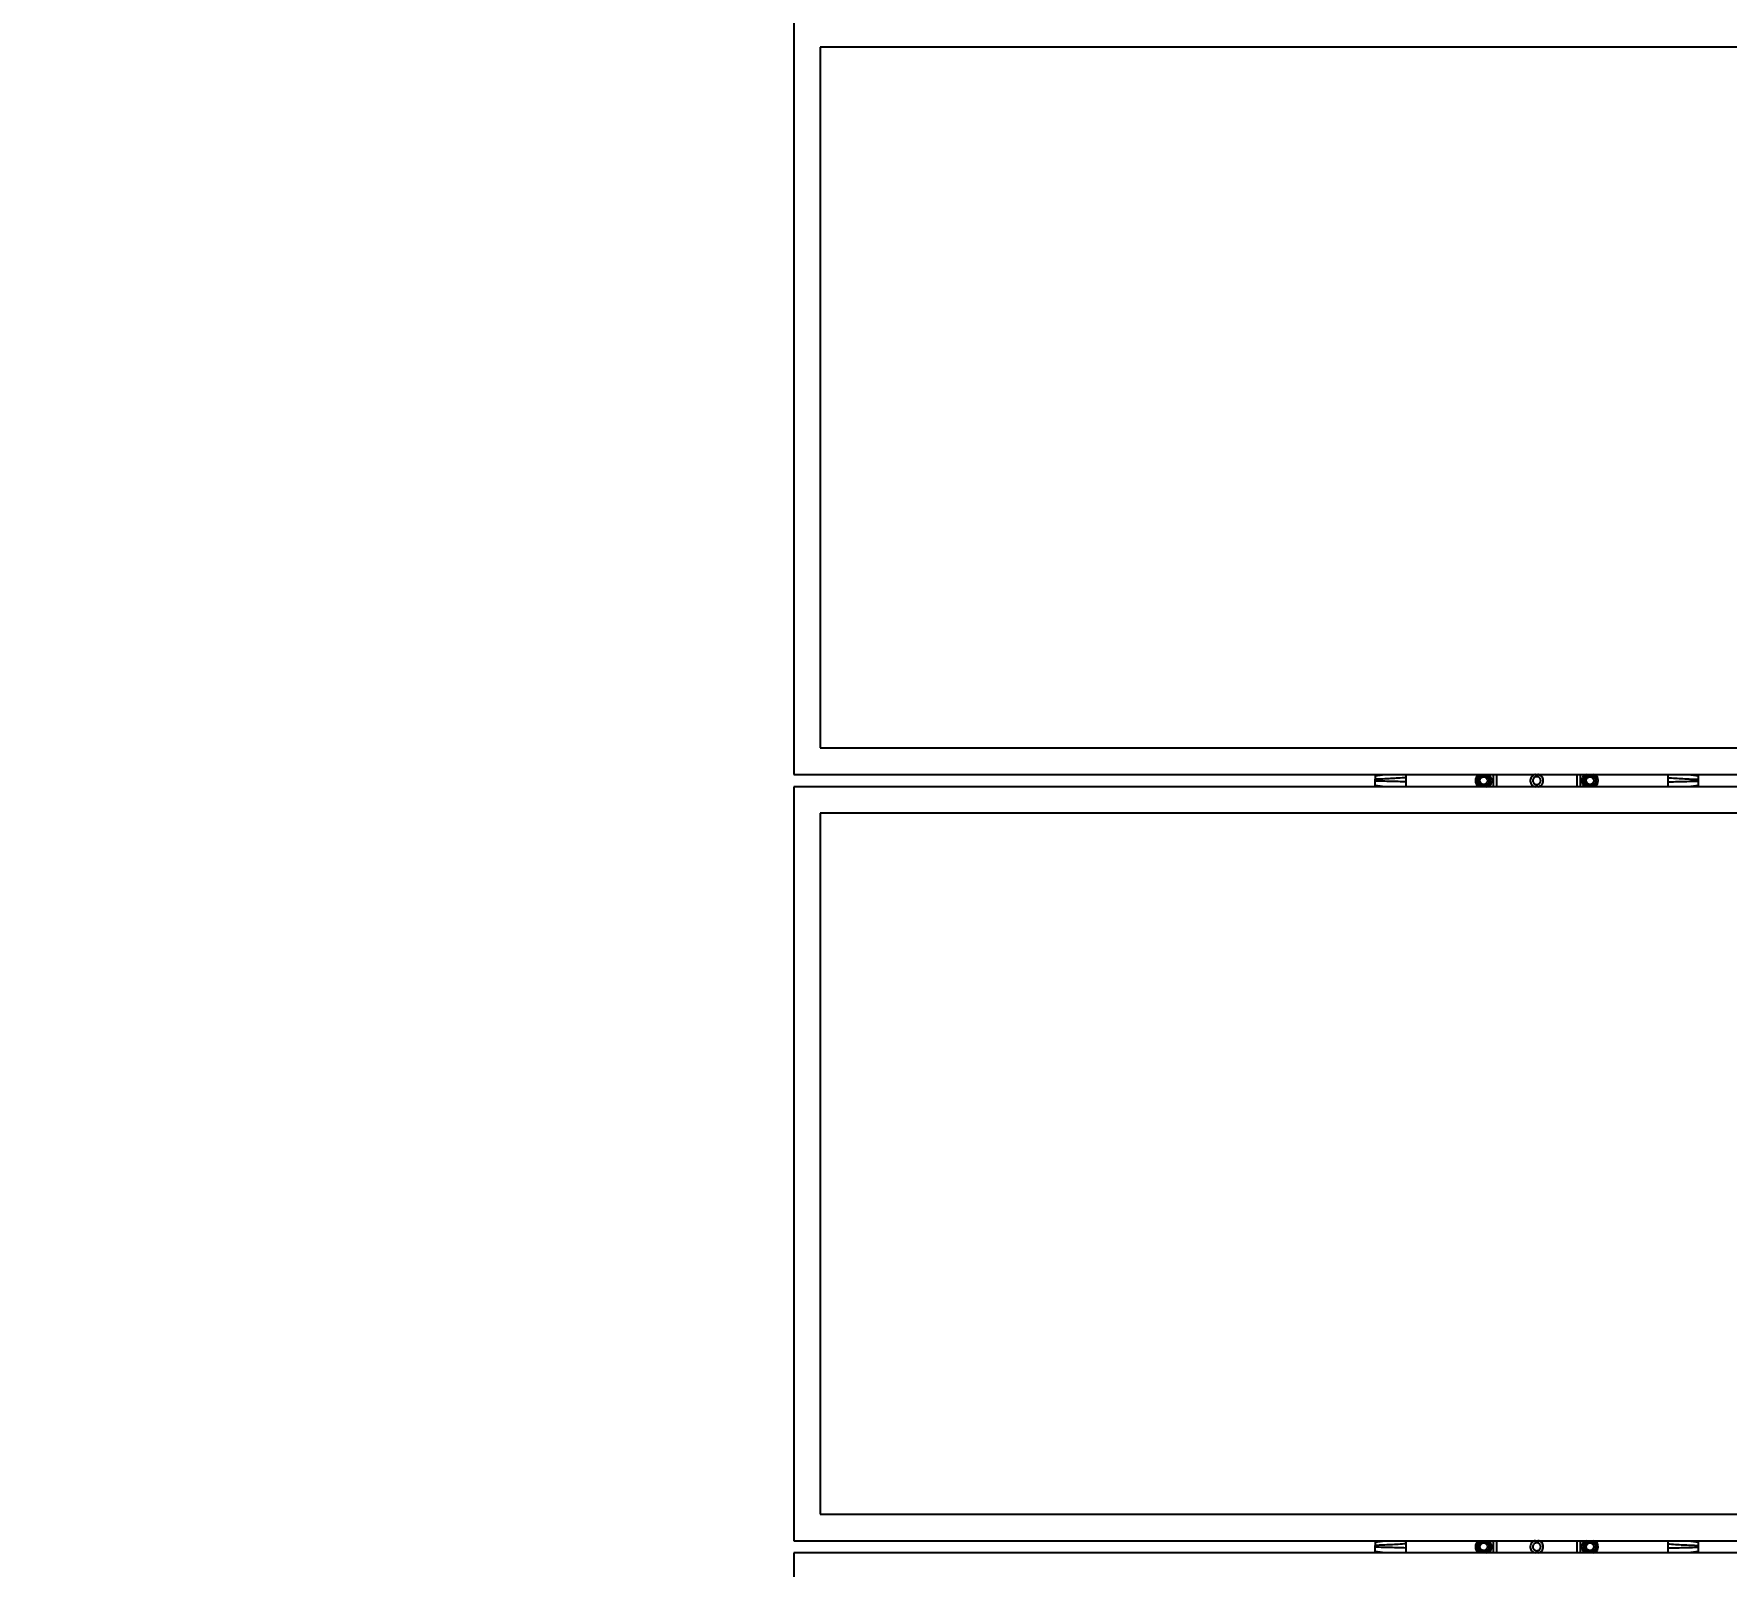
# Model space of a CAD drawing. Header units: feet. Extents: x -21 to 5170, y -254 to 1413.
# Drawn here: x 3575.3 to 3677.2, y -57.3 to 34.9 of the extents above; entities that cross this region are included whole.
import ezdxf
from ezdxf import colors
from ezdxf.entities.mleader import LeaderData, LeaderLine
from ezdxf.math import Vec2, Vec3

# ---------------------------------------------------------------- set-up
doc = ezdxf.new("R2010")
doc.units = ezdxf.units.FT
doc.header["$MEASUREMENT"] = 0
doc.layers.add('E-ARRY-TABL', color=9, linetype='Continuous')
doc.layers.add('G-NPLT', color=67, linetype='Continuous', plot=False)
doc.styles.add('NEI-A', font='arial.ttf')

msp = doc.modelspace()

# ---------------------------------------------------------------- linework, layer by layer
at = {"layer": 'E-ARRY-TABL'}
for p, q in [((3621.03775, 35.73958), (3621.03775, -9.67121)), ((3622.63994, 34.13738), (3622.63994, -8.06902)), ((3708.97538, 34.13738), (3622.63994, 34.13738)), ((3622.63994, -8.06902), (3708.97538, -8.06902)), ((3621.03775, -9.67121), (3710.57758, -9.67121)), ((3656.08005, -9.75084), (3656.6661, -9.67121)), ((3662.26924, -9.67919), (3662.278, -9.67121)), ((3662.64392, -9.67121), (3662.77249, -9.74583)), ((3662.7818, -9.67121), (3662.80776, -9.68505)), ((3668.68039, -9.67699), (3668.68678, -9.67121)), ((3674.94923, -9.67121), (3675.53528, -9.75084)), ((3621.03775, -10.40365), (3621.03775, -55.81444)), ((3710.57758, -10.40365), (3621.03775, -10.40365)), ((3656.66682, -10.40365), (3656.08005, -10.32402)), ((3662.93731, -10.39567), (3662.92855, -10.40365)), ((3668.83352, -10.40365), (3668.80523, -10.38845)), ((3668.97157, -10.40489), (3668.8409, -10.32791)), ((3669.34371, -10.39787), (3669.33733, -10.40365)), ((3675.53528, -10.32402), (3674.9485, -10.40365)), ((3708.97538, -12.00584), (3622.63994, -12.00584)), ((3622.63994, -12.00584), (3622.63994, -54.21224)), ((3622.63994, -54.21224), (3708.97538, -54.21224)), ((3621.03775, -55.81444), (3710.57758, -55.81444)), ((3656.08005, -55.89406), (3656.6661, -55.81444)), ((3662.26924, -55.82241), (3662.278, -55.81444)), ((3662.64392, -55.81444), (3662.77249, -55.88905)), ((3662.7818, -55.81444), (3662.80776, -55.82827)), ((3668.68039, -55.82021), (3668.68678, -55.81444)), ((3674.94923, -55.81444), (3675.53528, -55.89406)), ((3621.03775, -56.54687), (3621.03775, -101.95766)), ((3710.57758, -56.54687), (3621.03775, -56.54687)), ((3656.66682, -56.54687), (3656.08005, -56.46724)), ((3662.93731, -56.53889), (3662.92855, -56.54687)), ((3668.83352, -56.54687), (3668.80523, -56.53167)), ((3668.96945, -56.54687), (3668.8409, -56.47113)), ((3669.34371, -56.5411), (3669.33733, -56.54687)), ((3675.53528, -56.46724), (3674.9485, -56.54687))]:
    msp.add_line(p, q, dxfattribs=at)
for centre, radius in [((3662.60327, -10.03743), 0.24051), ((3662.60327, -10.03743), 0.22889), ((3669.01205, -10.03743), 0.24051), ((3669.01205, -10.03743), 0.22889), ((3662.60327, -56.18065), 0.24051), ((3662.60327, -56.18065), 0.22889), ((3669.01205, -56.18065), 0.24051), ((3669.01205, -56.18065), 0.22889)]:
    msp.add_circle(centre, radius, dxfattribs=at)
for centre, radius, start, end in [((3662.60327, -10.03743), 0.48981, 132.9975613, 228.3883683), ((3662.60327, -10.03743), 0.40742, 115.9892336, 244.0107664), ((3662.60327, -10.03743), 0.40742, 295.9892336, 59.8725613), ((3662.60327, -10.03743), 0.48981, 312.9975613, 48.3883881), ((3669.01205, -10.03743), 0.48981, 132.6184959, 228.3883683), ((3669.01205, -10.03743), 0.40742, 115.9892336, 239.4934959), ((3669.01205, -10.03743), 0.40742, 295.9892336, 64.0107664), ((3669.01205, -10.03743), 0.48981, 312.6184959, 48.3883881), ((3662.60327, -56.18065), 0.48981, 132.9975613, 228.3883683), ((3662.60327, -56.18065), 0.40742, 115.9892336, 244.0107664), ((3662.60327, -56.18065), 0.40742, 295.9892336, 59.8725613), ((3662.60327, -56.18065), 0.48981, 312.9975613, 48.3883881), ((3669.01205, -56.18065), 0.48981, 132.6184959, 228.3883683), ((3669.01205, -56.18065), 0.40742, 115.9892336, 239.4934959), ((3669.01205, -56.18065), 0.40742, 295.9892336, 64.0107664), ((3669.01205, -56.18065), 0.48981, 312.6184959, 48.3883881)]:
    msp.add_arc(centre, radius, start, end, dxfattribs=at)
for points, knots in [([(3656.08005, -9.67121), (3656.08005, -9.67968), (3656.08005, -9.72136), (3656.08005, -9.73777), (3656.08005, -9.75084)], [0, 0, 0, 0, 0.203251759, 1, 1, 1, 1]), ([(3656.08005, -9.75084), (3656.08005, -9.76577), (3656.08005, -9.79394), (3656.08005, -9.82592), (3656.08005, -9.85216), (3656.08005, -9.89561), (3656.08005, -9.93452), (3656.08005, -9.95685), (3656.08005, -9.9592)], [0, 0, 0, 0, 0.336781761, 0.635414469, 0.762435252, 0.874639399, 0.986817621, 1, 1, 1, 1]), ([(3657.918, -9.8619), (3657.61191, -9.88227), (3656.9998, -9.92302), (3656.38661, -9.94714), (3656.08005, -9.9592)], [0, 0, 0, 0, 0.500050032, 1, 1, 1, 1]), ([(3656.08005, -10.06723), (3656.08005, -10.064), (3656.08005, -10.05945), (3656.08005, -10.05223), (3656.08005, -10.04776), (3656.08005, -10.04414), (3656.08005, -10.04269), (3656.08005, -10.0398), (3656.08005, -10.03503), (3656.08005, -10.02838), (3656.08005, -10.01981), (3656.08005, -10.00624), (3656.08005, -9.98572), (3656.08005, -9.9689), (3656.08005, -9.9592)], [0, 0, 0, 0, 0.088792677, 0.125266565, 0.198196576, 0.211434953, 0.224673296, 0.237911626, 0.290864967, 0.355531486, 0.42020743, 0.526263413, 0.726625991, 1, 1, 1, 1]), ([(3657.91778, -10.11587), (3657.61161, -10.10513), (3656.99933, -10.08366), (3656.38646, -10.07271), (3656.08005, -10.06723)], [0, 0, 0, 0, 0.500036901, 1, 1, 1, 1]), ([(3656.08005, -10.32402), (3656.08005, -10.31897), (3656.08005, -10.28947), (3656.08005, -10.26297), (3656.08005, -10.21728), (3656.08005, -10.17535), (3656.08005, -10.12413), (3656.08005, -10.08637), (3656.08005, -10.06723)], [0, 0, 0, 0, 0.104408076, 0.610092505, 0.713229006, 0.816381409, 0.906958044, 1, 1, 1, 1]), ([(3657.91778, -10.11587), (3657.91788, -10.14441), (3657.91811, -10.20581), (3657.91782, -10.29166), (3657.91707, -10.36211), (3657.91623, -10.39122), (3657.91587, -10.40365)], [0, 0, 0, 0, 0.237682332, 0.511297981, 0.791460281, 1, 1, 1, 1]), ([(3657.91588, -9.67121), (3657.91623, -9.68371), (3657.91702, -9.712), (3657.91779, -9.77725), (3657.91793, -9.8338), (3657.918, -9.8619)], [0, 0, 0, 0, 0.284877006, 0.644722971, 1, 1, 1, 1]), ([(3657.918, -9.8619), (3657.91792, -9.90121), (3657.91782, -9.94821), (3657.91754, -10.00359), (3657.91749, -10.0285), (3657.91748, -10.04957), (3657.91754, -10.06484), (3657.91755, -10.07581), (3657.91763, -10.09182), (3657.91772, -10.10678), (3657.91778, -10.11587)], [0, 0, 0, 0, 0.473900563, 0.566584192, 0.646097342, 0.765289978, 0.812851893, 0.824688911, 0.893504587, 1, 1, 1, 1]), ([(3662.26569, -10.23133), (3662.26576, -10.19972), (3662.2659, -10.13591), (3662.26605, -10.06996), (3662.26613, -10.03668)], [0, 0, 0, 0, 0.495457963, 1, 1, 1, 1]), ([(3662.26613, -10.03668), (3662.26614, -10.03206), (3662.26628, -9.96633), (3662.26643, -9.90192), (3662.26656, -9.84203)], [0, 0, 0, 0, 0.070220322, 1, 1, 1, 1]), ([(3662.26656, -9.84203), (3662.29397, -9.82628), (3662.3493, -9.7945), (3662.40649, -9.76165), (3662.43535, -9.74508)], [0, 0, 0, 0, 0.495457963, 1, 1, 1, 1]), ([(3662.43535, -9.74508), (3662.43935, -9.74278), (3662.48277, -9.71784), (3662.52532, -9.6934), (3662.56394, -9.67121)], [0, 0, 0, 0, 0.09219659, 1, 1, 1, 1]), ([(3662.77249, -9.74583), (3662.78635, -9.75387), (3662.84332, -9.78693), (3662.89884, -9.81915), (3662.94085, -9.84353)], [0, 0, 0, 0, 0.243165711, 1, 1, 1, 1]), ([(3662.94042, -10.03818), (3662.94041, -10.04279), (3662.94026, -10.10853), (3662.94012, -10.17294), (3662.93999, -10.23283)], [0, 0, 0, 0, 0.070220322, 1, 1, 1, 1]), ([(3662.94085, -9.84353), (3662.94078, -9.87514), (3662.94064, -9.93894), (3662.94049, -10.0049), (3662.94042, -10.03818)], [0, 0, 0, 0, 0.495457963, 1, 1, 1, 1]), ([(3663.17072, -9.67121), (3663.17093, -9.69977), (3663.17279, -9.9439), (3663.17146, -10.18805), (3663.17028, -10.40365)], [0, 0, 0, 0, 0.116959652, 1, 1, 1, 1]), ([(3663.39899, -10.40365), (3663.3998, -10.18758), (3663.40072, -9.94343), (3663.39925, -9.6993), (3663.39908, -9.67121)], [0, 0, 0, 0, 0.88496735, 1, 1, 1, 1]), ([(3665.73653, -9.67121), (3665.71696, -9.67346), (3665.6539, -9.68068), (3665.55885, -9.73606), (3665.46754, -9.82942), (3665.41453, -9.94936), (3665.4062, -10.07868), (3665.44314, -10.20317), (3665.52097, -10.3074), (3665.62076, -10.37991), (3665.69675, -10.39647), (3665.72968, -10.40365)], [0, 0, 0, 0, 0.055467135, 0.178740105, 0.301068238, 0.422074784, 0.541486052, 0.660550552, 0.781493861, 0.905315943, 1, 1, 1, 1]), ([(3666.03938, -9.9852), (3666.04274, -10.01166), (3666.04842, -10.05646), (3666.03103, -10.12678), (3665.99559, -10.1901), (3665.93476, -10.24336), (3665.85996, -10.27374), (3665.7789, -10.2778), (3665.70091, -10.25472), (3665.63523, -10.20728), (3665.589, -10.14113), (3665.56701, -10.0633), (3665.57191, -9.98231), (3665.59303, -9.93225), (3665.6216, -9.8874), (3665.65785, -9.84732), (3665.72865, -9.80869), (3665.80853, -9.79536), (3665.88877, -9.80927), (3665.95919, -9.849), (3666.01425, -9.90916), (3666.03102, -9.9599), (3666.03938, -9.9852)], [0, 0, 0, 0, 0.05318276, 0.090051856, 0.143930989, 0.197508132, 0.250693831, 0.303997406, 0.357752004, 0.411588514, 0.465007081, 0.518157859, 0.571608056, 0.625348022, 0.625461196, 0.679189914, 0.732471661, 0.785668797, 0.839276455, 0.893156273, 0.946740624, 1, 1, 1, 1]), ([(3666.20135, -10.08015), (3666.20204, -10.03775), (3666.20342, -9.95265), (3666.14936, -9.83277), (3666.06, -9.73847), (3665.96375, -9.68144), (3665.89893, -9.6737), (3665.87805, -9.67121)], [0, 0, 0, 0, 0.218328363, 0.43818827, 0.662256444, 0.89122321, 1, 1, 1, 1]), ([(3665.89981, -10.40365), (3665.93964, -10.39125), (3666.02122, -10.36588), (3666.11977, -10.28037), (3666.18206, -10.1801), (3666.19579, -10.10893), (3666.20135, -10.08015)], [0, 0, 0, 0, 0.263744587, 0.540159175, 0.814036973, 1, 1, 1, 1]), ([(3668.2162, -9.67121), (3668.21552, -9.89053), (3668.21477, -10.13468), (3668.21604, -10.37881), (3668.21617, -10.40365)], [0, 0, 0, 0, 0.898277382, 1, 1, 1, 1]), ([(3668.44459, -10.40365), (3668.4444, -10.37831), (3668.44252, -10.13418), (3668.44386, -9.89003), (3668.44506, -9.67121)], [0, 0, 0, 0, 0.10376783, 1, 1, 1, 1]), ([(3668.6732, -10.22909), (3668.67348, -10.19748), (3668.67404, -10.13368), (3668.67462, -10.06773), (3668.67492, -10.03445)], [0, 0, 0, 0, 0.495457963, 1, 1, 1, 1]), ([(3668.67492, -10.03445), (3668.67496, -10.02983), (3668.67554, -9.9641), (3668.67611, -9.89969), (3668.67664, -9.8398)], [0, 0, 0, 0, 0.070220322, 1, 1, 1, 1]), ([(3668.67664, -9.8398), (3668.70416, -9.82424), (3668.75969, -9.79283), (3668.8171, -9.76036), (3668.84607, -9.74397)], [0, 0, 0, 0, 0.495457963, 1, 1, 1, 1]), ([(3668.84607, -9.74397), (3668.85009, -9.7417), (3668.89352, -9.71713), (3668.93608, -9.69306), (3668.9747, -9.67121)], [0, 0, 0, 0, 0.092516545, 1, 1, 1, 1]), ([(3669.05466, -9.67121), (3669.08356, -9.68824), (3669.12592, -9.7132), (3669.16939, -9.73882), (3669.1832, -9.74695)], [0, 0, 0, 0, 0.682346465, 1, 1, 1, 1]), ([(3669.1832, -9.74695), (3669.22719, -9.77287), (3669.28397, -9.80633), (3669.3386, -9.83851), (3669.35091, -9.84576)], [0, 0, 0, 0, 0.774619327, 1, 1, 1, 1]), ([(3669.34919, -10.04041), (3669.34915, -10.04503), (3669.34857, -10.11075), (3669.348, -10.17517), (3669.34747, -10.23505)], [0, 0, 0, 0, 0.070220322, 1, 1, 1, 1]), ([(3669.35091, -9.84576), (3669.35063, -9.87738), (3669.35006, -9.94118), (3669.34948, -10.00713), (3669.34919, -10.04041)], [0, 0, 0, 0, 0.495457963, 1, 1, 1, 1]), ([(3673.69755, -10.11587), (3673.69743, -10.1489), (3673.69718, -10.22002), (3673.69768, -10.31449), (3673.69852, -10.37851), (3673.69932, -10.39863), (3673.69952, -10.40365)], [0, 0, 0, 0, 0.272878633, 0.587618909, 0.897093641, 1, 1, 1, 1]), ([(3673.69953, -9.67121), (3673.69933, -9.67624), (3673.69853, -9.6964), (3673.69764, -9.75965), (3673.69743, -9.82762), (3673.69733, -9.8619)], [0, 0, 0, 0, 0.141530855, 0.567144679, 1, 1, 1, 1]), ([(3673.69733, -9.8619), (3673.69741, -9.90121), (3673.6975, -9.94821), (3673.69779, -10.00359), (3673.69784, -10.0285), (3673.69785, -10.04957), (3673.69778, -10.06484), (3673.69777, -10.07581), (3673.69769, -10.09182), (3673.6976, -10.10678), (3673.69755, -10.11587)], [0, 0, 0, 0, 0.473900563, 0.566584192, 0.646097342, 0.765289978, 0.812851893, 0.824688911, 0.893504587, 1, 1, 1, 1]), ([(3673.69733, -9.8619), (3674.00341, -9.88227), (3674.61553, -9.92302), (3675.22871, -9.94714), (3675.53528, -9.9592)], [0, 0, 0, 0, 0.500050032, 1, 1, 1, 1]), ([(3673.69755, -10.11587), (3674.00371, -10.10513), (3674.616, -10.08366), (3675.22887, -10.07271), (3675.53528, -10.06723)], [0, 0, 0, 0, 0.500036901, 1, 1, 1, 1]), ([(3675.53528, -9.75084), (3675.53528, -9.73712), (3675.53528, -9.72058), (3675.53528, -9.67841), (3675.53528, -9.67121)], [0, 0, 0, 0, 0.829245833, 1, 1, 1, 1]), ([(3675.53528, -9.75084), (3675.53528, -9.76591), (3675.53528, -9.79572), (3675.53528, -9.82472), (3675.53528, -9.85931), (3675.53528, -9.90535), (3675.53528, -9.94201), (3675.53528, -9.9592)], [0, 0, 0, 0, 0.332265312, 0.657491515, 0.788304514, 0.900705037, 1, 1, 1, 1]), ([(3675.53528, -9.9592), (3675.53528, -9.97251), (3675.53528, -9.99099), (3675.53528, -10.01132), (3675.53528, -10.01931), (3675.53528, -10.02729), (3675.53528, -10.0346), (3675.53528, -10.04125), (3675.53528, -10.04291), (3675.53528, -10.04524), (3675.53528, -10.04823), (3675.53528, -10.05354), (3675.53528, -10.05989), (3675.53528, -10.06488), (3675.53528, -10.06723)], [0, 0, 0, 0, 0.378460386, 0.525059812, 0.561520365, 0.597982148, 0.743875857, 0.762193155, 0.780422606, 0.789537342, 0.825996993, 0.862456604, 0.935401836, 1, 1, 1, 1]), ([(3675.53528, -10.06723), (3675.53528, -10.08593), (3675.53528, -10.12585), (3675.53528, -10.1788), (3675.53528, -10.22225), (3675.53528, -10.2492), (3675.53528, -10.28094), (3675.53528, -10.30927), (3675.53528, -10.32402)], [0, 0, 0, 0, 0.090987099, 0.194222261, 0.297480686, 0.412851507, 0.694273649, 1, 1, 1, 1]), ([(3656.08005, -10.32402), (3656.08005, -10.33774), (3656.08005, -10.35428), (3656.08005, -10.39645), (3656.08005, -10.40365)], [0, 0, 0, 0, 0.829245833, 1, 1, 1, 1]), ([(3662.43405, -10.32903), (3662.38989, -10.30341), (3662.33289, -10.27033), (3662.27805, -10.2385), (3662.26569, -10.23133)], [0, 0, 0, 0, 0.774619327, 1, 1, 1, 1]), ([(3662.56262, -10.40365), (3662.53376, -10.3869), (3662.49139, -10.36231), (3662.44791, -10.33708), (3662.43405, -10.32903)], [0, 0, 0, 0, 0.681174188, 1, 1, 1, 1]), ([(3662.7712, -10.32978), (3662.76719, -10.33208), (3662.72377, -10.35702), (3662.68123, -10.38146), (3662.6426, -10.40365)], [0, 0, 0, 0, 0.09219659, 1, 1, 1, 1]), ([(3662.93999, -10.23283), (3662.91257, -10.24858), (3662.85725, -10.28036), (3662.80005, -10.31321), (3662.7712, -10.32978)], [0, 0, 0, 0, 0.495457963, 1, 1, 1, 1]), ([(3668.8409, -10.32791), (3668.8271, -10.31977), (3668.77035, -10.28634), (3668.71505, -10.25375), (3668.6732, -10.22909)], [0, 0, 0, 0, 0.243165711, 1, 1, 1, 1]), ([(3669.17804, -10.33089), (3669.17402, -10.33316), (3669.13059, -10.35773), (3669.08803, -10.3818), (3669.0494, -10.40365)], [0, 0, 0, 0, 0.092516545, 1, 1, 1, 1]), ([(3669.34747, -10.23505), (3669.31995, -10.25062), (3669.26441, -10.28203), (3669.207, -10.3145), (3669.17804, -10.33089)], [0, 0, 0, 0, 0.495457963, 1, 1, 1, 1]), ([(3675.53528, -10.40365), (3675.53528, -10.39517), (3675.53528, -10.3535), (3675.53528, -10.33709), (3675.53528, -10.32402)], [0, 0, 0, 0, 0.203251759, 1, 1, 1, 1]), ([(3656.08005, -55.81444), (3656.08005, -55.82291), (3656.08005, -55.86459), (3656.08005, -55.88099), (3656.08005, -55.89406)], [0, 0, 0, 0, 0.203251759, 1, 1, 1, 1]), ([(3656.08005, -55.89406), (3656.08005, -55.90899), (3656.08005, -55.93716), (3656.08005, -55.96915), (3656.08005, -55.99538), (3656.08005, -56.03883), (3656.08005, -56.07774), (3656.08005, -56.10007), (3656.08005, -56.10242)], [0, 0, 0, 0, 0.336781761, 0.635414469, 0.762435252, 0.874639399, 0.986817621, 1, 1, 1, 1]), ([(3657.918, -56.00512), (3657.61191, -56.02549), (3656.9998, -56.06624), (3656.38661, -56.09036), (3656.08005, -56.10242)], [0, 0, 0, 0, 0.500050032, 1, 1, 1, 1]), ([(3657.91588, -55.81444), (3657.91623, -55.82694), (3657.91702, -55.85523), (3657.91779, -55.92047), (3657.91793, -55.97702), (3657.918, -56.00512)], [0, 0, 0, 0, 0.284877006, 0.644722971, 1, 1, 1, 1]), ([(3657.918, -56.00512), (3657.91792, -56.04443), (3657.91782, -56.09143), (3657.91754, -56.14681), (3657.91749, -56.17172), (3657.91748, -56.19279), (3657.91754, -56.20806), (3657.91755, -56.21903), (3657.91763, -56.23505), (3657.91772, -56.25), (3657.91778, -56.25909)], [0, 0, 0, 0, 0.473900563, 0.566584192, 0.646097342, 0.765289978, 0.812851893, 0.824688911, 0.893504587, 1, 1, 1, 1]), ([(3662.26613, -56.1799), (3662.26614, -56.17529), (3662.26628, -56.10956), (3662.26643, -56.04514), (3662.26656, -55.98525)], [0, 0, 0, 0, 0.070220322, 1, 1, 1, 1]), ([(3662.26656, -55.98525), (3662.29397, -55.96951), (3662.3493, -55.93773), (3662.40649, -55.90487), (3662.43535, -55.8883)], [0, 0, 0, 0, 0.495457963, 1, 1, 1, 1]), ([(3662.43535, -55.8883), (3662.43935, -55.886), (3662.48277, -55.86106), (3662.52532, -55.83662), (3662.56394, -55.81444)], [0, 0, 0, 0, 0.09219659, 1, 1, 1, 1]), ([(3662.77249, -55.88905), (3662.78635, -55.89709), (3662.84332, -55.93015), (3662.89884, -55.96237), (3662.94085, -55.98675)], [0, 0, 0, 0, 0.243165711, 1, 1, 1, 1]), ([(3662.94085, -55.98675), (3662.94078, -56.01836), (3662.94064, -56.08217), (3662.94049, -56.14812), (3662.94042, -56.1814)], [0, 0, 0, 0, 0.495457963, 1, 1, 1, 1]), ([(3663.17072, -55.81444), (3663.17093, -55.84299), (3663.17279, -56.08712), (3663.17146, -56.33127), (3663.17028, -56.54687)], [0, 0, 0, 0, 0.116959652, 1, 1, 1, 1]), ([(3663.39899, -56.54687), (3663.3998, -56.3308), (3663.40072, -56.08665), (3663.39925, -55.84252), (3663.39908, -55.81444)], [0, 0, 0, 0, 0.88496735, 1, 1, 1, 1]), ([(3665.73653, -55.81444), (3665.71696, -55.81668), (3665.6539, -55.8239), (3665.55885, -55.87928), (3665.46754, -55.97264), (3665.41453, -56.09258), (3665.4062, -56.22191), (3665.44314, -56.34639), (3665.52097, -56.45062), (3665.62076, -56.52313), (3665.69675, -56.53969), (3665.72968, -56.54687)], [0, 0, 0, 0, 0.055467135, 0.178740105, 0.301068238, 0.422074784, 0.541486052, 0.660550552, 0.781493861, 0.905315943, 1, 1, 1, 1]), ([(3666.03938, -56.12842), (3666.04274, -56.15488), (3666.04842, -56.19969), (3666.03103, -56.27001), (3665.99559, -56.33333), (3665.93476, -56.38659), (3665.85996, -56.41697), (3665.7789, -56.42103), (3665.70091, -56.39794), (3665.63523, -56.3505), (3665.589, -56.28436), (3665.56701, -56.20653), (3665.57191, -56.12553), (3665.59303, -56.07547), (3665.6216, -56.03062), (3665.65785, -55.99054), (3665.72865, -55.95191), (3665.80853, -55.93858), (3665.88877, -55.95249), (3665.95919, -55.99222), (3666.01425, -56.05238), (3666.03102, -56.10313), (3666.03938, -56.12842)], [0, 0, 0, 0, 0.05318276, 0.090051856, 0.143930989, 0.197508132, 0.250693831, 0.303997406, 0.357752004, 0.411588514, 0.465007081, 0.518157859, 0.571608056, 0.625348022, 0.625461196, 0.679189914, 0.732471661, 0.785668797, 0.839276455, 0.893156273, 0.946740624, 1, 1, 1, 1]), ([(3666.20135, -56.22337), (3666.20204, -56.18097), (3666.20342, -56.09588), (3666.14936, -55.97599), (3666.06, -55.88169), (3665.96375, -55.82466), (3665.89893, -55.81693), (3665.87805, -55.81444)], [0, 0, 0, 0, 0.218328363, 0.43818827, 0.662256444, 0.89122321, 1, 1, 1, 1]), ([(3668.2162, -55.81444), (3668.21552, -56.03375), (3668.21477, -56.2779), (3668.21604, -56.52203), (3668.21617, -56.54687)], [0, 0, 0, 0, 0.898277382, 1, 1, 1, 1]), ([(3668.44459, -56.54687), (3668.4444, -56.52154), (3668.44252, -56.27741), (3668.44386, -56.03325), (3668.44506, -55.81444)], [0, 0, 0, 0, 0.10376783, 1, 1, 1, 1]), ([(3668.67492, -56.17767), (3668.67496, -56.17306), (3668.67554, -56.10733), (3668.67611, -56.04292), (3668.67664, -55.98303)], [0, 0, 0, 0, 0.070220322, 1, 1, 1, 1]), ([(3668.67664, -55.98303), (3668.70416, -55.96746), (3668.75969, -55.93605), (3668.8171, -55.90358), (3668.84607, -55.8872)], [0, 0, 0, 0, 0.495457963, 1, 1, 1, 1]), ([(3668.84607, -55.8872), (3668.85009, -55.88492), (3668.89352, -55.86036), (3668.93608, -55.83628), (3668.9747, -55.81444)], [0, 0, 0, 0, 0.092516545, 1, 1, 1, 1]), ([(3669.05466, -55.81444), (3669.08356, -55.83147), (3669.12592, -55.85643), (3669.16939, -55.88204), (3669.1832, -55.89018)], [0, 0, 0, 0, 0.682346465, 1, 1, 1, 1]), ([(3669.1832, -55.89018), (3669.22719, -55.91609), (3669.28397, -55.94955), (3669.3386, -55.98173), (3669.35091, -55.98899)], [0, 0, 0, 0, 0.774619327, 1, 1, 1, 1]), ([(3669.35091, -55.98899), (3669.35063, -56.0206), (3669.35006, -56.0844), (3669.34948, -56.15036), (3669.34919, -56.18363)], [0, 0, 0, 0, 0.495457963, 1, 1, 1, 1]), ([(3673.69953, -55.81444), (3673.69933, -55.81947), (3673.69853, -55.83962), (3673.69764, -55.90288), (3673.69743, -55.97085), (3673.69733, -56.00512)], [0, 0, 0, 0, 0.141530855, 0.567144679, 1, 1, 1, 1]), ([(3673.69733, -56.00512), (3673.69741, -56.04443), (3673.6975, -56.09143), (3673.69779, -56.14681), (3673.69784, -56.17172), (3673.69785, -56.19279), (3673.69778, -56.20806), (3673.69777, -56.21903), (3673.69769, -56.23505), (3673.6976, -56.25), (3673.69755, -56.25909)], [0, 0, 0, 0, 0.473900563, 0.566584192, 0.646097342, 0.765289978, 0.812851893, 0.824688911, 0.893504587, 1, 1, 1, 1]), ([(3673.69733, -56.00512), (3674.00341, -56.02549), (3674.61553, -56.06624), (3675.22871, -56.09036), (3675.53528, -56.10242)], [0, 0, 0, 0, 0.500050032, 1, 1, 1, 1]), ([(3675.53528, -55.89406), (3675.53528, -55.88034), (3675.53528, -55.8638), (3675.53528, -55.82164), (3675.53528, -55.81444)], [0, 0, 0, 0, 0.829245833, 1, 1, 1, 1]), ([(3675.53528, -55.89406), (3675.53528, -55.90913), (3675.53528, -55.93895), (3675.53528, -55.96794), (3675.53528, -56.00253), (3675.53528, -56.04858), (3675.53528, -56.08523), (3675.53528, -56.10242)], [0, 0, 0, 0, 0.332265312, 0.657491515, 0.788304514, 0.900705037, 1, 1, 1, 1]), ([(3656.08005, -56.21045), (3656.08005, -56.20723), (3656.08005, -56.20268), (3656.08005, -56.19545), (3656.08005, -56.19098), (3656.08005, -56.18736), (3656.08005, -56.18591), (3656.08005, -56.18302), (3656.08005, -56.17825), (3656.08005, -56.17161), (3656.08005, -56.16303), (3656.08005, -56.14946), (3656.08005, -56.12895), (3656.08005, -56.11213), (3656.08005, -56.10242)], [0, 0, 0, 0, 0.088792677, 0.125266565, 0.198196576, 0.211434953, 0.224673296, 0.237911626, 0.290864967, 0.355531486, 0.42020743, 0.526263413, 0.726625991, 1, 1, 1, 1]), ([(3657.91778, -56.25909), (3657.61161, -56.24835), (3656.99933, -56.22689), (3656.38646, -56.21593), (3656.08005, -56.21045)], [0, 0, 0, 0, 0.500036901, 1, 1, 1, 1]), ([(3656.08005, -56.46724), (3656.08005, -56.46219), (3656.08005, -56.43269), (3656.08005, -56.40619), (3656.08005, -56.3605), (3656.08005, -56.31858), (3656.08005, -56.26735), (3656.08005, -56.22959), (3656.08005, -56.21045)], [0, 0, 0, 0, 0.104408076, 0.610092505, 0.713229006, 0.816381409, 0.906958044, 1, 1, 1, 1]), ([(3656.08005, -56.46724), (3656.08005, -56.48096), (3656.08005, -56.49751), (3656.08005, -56.53967), (3656.08005, -56.54687)], [0, 0, 0, 0, 0.829245833, 1, 1, 1, 1]), ([(3657.91778, -56.25909), (3657.91788, -56.28763), (3657.91811, -56.34903), (3657.91782, -56.43488), (3657.91707, -56.50534), (3657.91623, -56.53445), (3657.91587, -56.54687)], [0, 0, 0, 0, 0.237682332, 0.511297981, 0.791460281, 1, 1, 1, 1]), ([(3662.26569, -56.37455), (3662.26576, -56.34294), (3662.2659, -56.27914), (3662.26605, -56.21318), (3662.26613, -56.1799)], [0, 0, 0, 0, 0.495457963, 1, 1, 1, 1]), ([(3662.43405, -56.47226), (3662.38989, -56.44663), (3662.33289, -56.41355), (3662.27805, -56.38173), (3662.26569, -56.37455)], [0, 0, 0, 0, 0.774619327, 1, 1, 1, 1]), ([(3662.56262, -56.54687), (3662.53376, -56.53012), (3662.49139, -56.50553), (3662.44791, -56.4803), (3662.43405, -56.47226)], [0, 0, 0, 0, 0.681174188, 1, 1, 1, 1]), ([(3662.7712, -56.473), (3662.76719, -56.4753), (3662.72377, -56.50024), (3662.68123, -56.52468), (3662.6426, -56.54687)], [0, 0, 0, 0, 0.09219659, 1, 1, 1, 1]), ([(3662.93999, -56.37605), (3662.91257, -56.3918), (3662.85725, -56.42358), (3662.80005, -56.45643), (3662.7712, -56.473)], [0, 0, 0, 0, 0.495457963, 1, 1, 1, 1]), ([(3662.94042, -56.1814), (3662.94041, -56.18602), (3662.94026, -56.25175), (3662.94012, -56.31616), (3662.93999, -56.37605)], [0, 0, 0, 0, 0.070220322, 1, 1, 1, 1]), ([(3665.89981, -56.54687), (3665.93964, -56.53448), (3666.02122, -56.5091), (3666.11977, -56.42359), (3666.18206, -56.32332), (3666.19579, -56.25215), (3666.20135, -56.22337)], [0, 0, 0, 0, 0.263744587, 0.540159175, 0.814036973, 1, 1, 1, 1]), ([(3668.6732, -56.37232), (3668.67348, -56.34071), (3668.67404, -56.2769), (3668.67462, -56.21095), (3668.67492, -56.17767)], [0, 0, 0, 0, 0.495457963, 1, 1, 1, 1]), ([(3668.8409, -56.47113), (3668.8271, -56.463), (3668.77035, -56.42956), (3668.71505, -56.39698), (3668.6732, -56.37232)], [0, 0, 0, 0, 0.243165711, 1, 1, 1, 1]), ([(3669.17804, -56.47411), (3669.17402, -56.47638), (3669.13059, -56.50095), (3669.08803, -56.52502), (3669.0494, -56.54687)], [0, 0, 0, 0, 0.092516545, 1, 1, 1, 1]), ([(3669.34747, -56.37828), (3669.31995, -56.39384), (3669.26441, -56.42525), (3669.207, -56.45773), (3669.17804, -56.47411)], [0, 0, 0, 0, 0.495457963, 1, 1, 1, 1]), ([(3669.34919, -56.18363), (3669.34915, -56.18825), (3669.34857, -56.25398), (3669.348, -56.31839), (3669.34747, -56.37828)], [0, 0, 0, 0, 0.070220322, 1, 1, 1, 1]), ([(3673.69755, -56.25909), (3673.69743, -56.29212), (3673.69718, -56.36325), (3673.69768, -56.45771), (3673.69852, -56.52173), (3673.69932, -56.54185), (3673.69952, -56.54687)], [0, 0, 0, 0, 0.272878633, 0.587618909, 0.897093641, 1, 1, 1, 1]), ([(3673.69755, -56.25909), (3674.00371, -56.24835), (3674.616, -56.22689), (3675.22887, -56.21593), (3675.53528, -56.21045)], [0, 0, 0, 0, 0.500036901, 1, 1, 1, 1]), ([(3675.53528, -56.10242), (3675.53528, -56.11574), (3675.53528, -56.13421), (3675.53528, -56.15454), (3675.53528, -56.16253), (3675.53528, -56.17051), (3675.53528, -56.17782), (3675.53528, -56.18447), (3675.53528, -56.18614), (3675.53528, -56.18846), (3675.53528, -56.19145), (3675.53528, -56.19677), (3675.53528, -56.20311), (3675.53528, -56.20811), (3675.53528, -56.21045)], [0, 0, 0, 0, 0.378460386, 0.525059812, 0.561520365, 0.597982148, 0.743875857, 0.762193155, 0.780422606, 0.789537342, 0.825996993, 0.862456604, 0.935401836, 1, 1, 1, 1]), ([(3675.53528, -56.21045), (3675.53528, -56.22916), (3675.53528, -56.26908), (3675.53528, -56.32202), (3675.53528, -56.36547), (3675.53528, -56.39243), (3675.53528, -56.42416), (3675.53528, -56.45249), (3675.53528, -56.46724)], [0, 0, 0, 0, 0.090987099, 0.194222261, 0.297480686, 0.412851507, 0.694273649, 1, 1, 1, 1]), ([(3675.53528, -56.54687), (3675.53528, -56.5384), (3675.53528, -56.49672), (3675.53528, -56.48031), (3675.53528, -56.46724)], [0, 0, 0, 0, 0.203251759, 1, 1, 1, 1])]:
    msp.add_open_spline(points, degree=3, knots=knots, dxfattribs=at)

# ---------------------------------------------------------------- next in the draw order: leaders
at = {"layer": 'G-NPLT'}
ml = msp.add_multileader_mtext('Standard', dxfattribs=at)
ml.set_content('\\A1;GAMECHANGE', color=256, style='NEI-A')
ml.set_leader_properties()
ml.build(insert=Vec2(0, 0))
ml.multileader.update_dxf_attribs({"dogleg_length": 0.89968, "arrow_head_size": 64.60241})
ctx = ml.context
ctx.base_point, ctx.char_height, ctx.arrow_head_size, ctx.landing_gap_size, ctx.plane_origin = Vec3(3193.50933, -201.22638), 43.068273, 64.60241, 33.07065, Vec3(19000.63376, -11807.0407)
notes = []
notes.append((ctx, [(0, (0, 0, 0), (0, 0), (1, 0), 1, [])]))
ctx.mtext.insert, ctx.mtext.width, ctx.mtext.flow_direction = Vec3(3226.57997, -179.32502), 410.8719117, 5
ctx.mtext.has_bg_fill, ctx.mtext.bg_color, ctx.mtext.bg_scale_factor, ctx.mtext.bg_transparency, ctx.mtext.use_window_bg_color = 1, -1073741824, 1.5, 0, 1
for ctx, leaders in notes:
    for number, flags, end, landing, length, lines in leaders:
        leader = LeaderData()
        leader.index, (leader.has_last_leader_line, leader.has_dogleg_vector, leader.attachment_direction) = number, flags
        leader.last_leader_point, leader.dogleg_vector, leader.dogleg_length = Vec3(end), Vec3(landing), length
        for number, points, colour, breaks in lines:
            line = LeaderLine()
            line.index, line.vertices, line.color, line.breaks = number, Vec3.list(points), colors.encode_raw_color(colour), breaks
            leader.lines.append(line)
        ctx.leaders.append(leader)

# ---------------------------------------------------------------- next in the draw order: leaders
ml = msp.add_multileader_mtext('Standard', dxfattribs=at)
ml.set_content('\\A1;FTC', color=256, style='NEI-A')
ml.set_leader_properties()
ml.build(insert=Vec2(0, 0))
ml.multileader.update_dxf_attribs({"dogleg_length": 0.89968, "arrow_head_size": 64.60241})
ctx = ml.context
ctx.base_point, ctx.char_height, ctx.arrow_head_size, ctx.landing_gap_size, ctx.plane_origin = Vec3(4694.02381, -210.43336), 43.068273, 64.60241, 33.07065, Vec3(20345.48813, -11807.0407)
notes = []
notes.append((ctx, [(0, (0, 0, 0), (0, 0), (1, 0), 1, [])]))
ctx.mtext.insert, ctx.mtext.width, ctx.mtext.flow_direction = Vec3(4727.09445, -188.532), 126.6975761, 5
ctx.mtext.has_bg_fill, ctx.mtext.bg_color, ctx.mtext.bg_scale_factor, ctx.mtext.bg_transparency, ctx.mtext.use_window_bg_color = 1, -1073741824, 1.5, 0, 1
for ctx, leaders in notes:
    for number, flags, end, landing, length, lines in leaders:
        leader = LeaderData()
        leader.index, (leader.has_last_leader_line, leader.has_dogleg_vector, leader.attachment_direction) = number, flags
        leader.last_leader_point, leader.dogleg_vector, leader.dogleg_length = Vec3(end), Vec3(landing), length
        for number, points, colour, breaks in lines:
            line = LeaderLine()
            line.index, line.vertices, line.color, line.breaks = number, Vec3.list(points), colors.encode_raw_color(colour), breaks
            leader.lines.append(line)
        ctx.leaders.append(leader)

# ---------------------------------------------------------------- next in the draw order: linework, layer by layer
at = {"layer": 'E-ARRY-TABL'}
for centre in [(3662.60327, -10.03743), (3669.01205, -10.03743), (3662.60327, -56.18065), (3669.01205, -56.18065)]:
    msp.add_circle(centre, 0.33715, dxfattribs=at)

doc.saveas('drawing.dxf')
